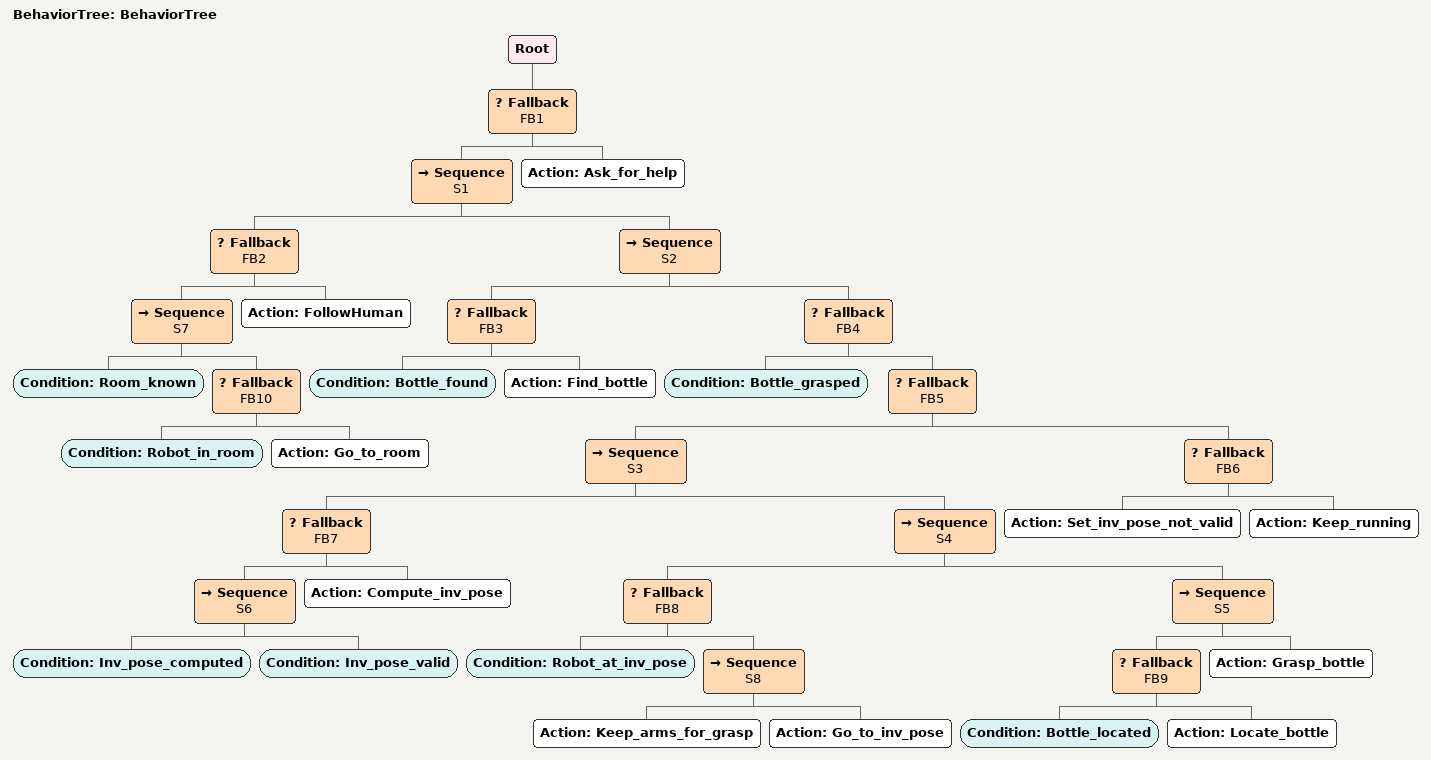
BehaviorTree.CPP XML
<root main_tree_to_execute="BehaviorTree">
    <BehaviorTree ID="BehaviorTree">
        <Root>
            <Fallback name="FB1">
                <Sequence name="S1">
                    <Fallback name="FB2">
                        <Sequence name="S7">
                            <Condition ID="Room_known"/>
                            <Fallback name="FB10">
                                <Condition ID="Robot_in_room"/>
                                <Action ID="Go_to_room"/>
                            </Fallback>
                        </Sequence>
                        <Action ID="FollowHuman"/>
                    </Fallback>
                    <Sequence name="S2">
                        <Fallback name="FB3">
                            <Condition ID="Bottle_found"/>
                            <Action ID="Find_bottle"/>
                        </Fallback>
                        <Fallback name="FB4">
                            <Condition ID="Bottle_grasped"/>
                            <Fallback name="FB5">
                                <Sequence name="S3">
                                    <Fallback name="FB7">
                                        <Sequence name="S6">
                                            <Condition ID="Inv_pose_computed"/>
                                            <Condition ID="Inv_pose_valid"/>
                                        </Sequence>
                                        <Action ID="Compute_inv_pose"/>
                                    </Fallback>
                                    <Sequence name="S4">
                                        <Fallback name="FB8">
                                            <Condition ID="Robot_at_inv_pose"/>
                                            <Sequence name="S8">
                                                <Action ID="Keep_arms_for_grasp"/>
                                                <Action ID="Go_to_inv_pose"/>
                                            </Sequence>
                                        </Fallback>
                                        <Sequence name="S5">
                                            <Fallback name="FB9">
                                                <Condition ID="Bottle_located"/>
                                                <Action ID="Locate_bottle"/>
                                            </Fallback>
                                            <Action ID="Grasp_bottle"/>
                                        </Sequence>
                                    </Sequence>
                                </Sequence>
                                <Fallback name="FB6">
                                    <Action ID="Set_inv_pose_not_valid"/>
                                    <Action ID="Keep_running"/>
                                </Fallback>
                            </Fallback>
                        </Fallback>
                    </Sequence>
                </Sequence>
                <Action ID="Ask_for_help"/>
            </Fallback>
        </Root>
    </BehaviorTree>
</root>
